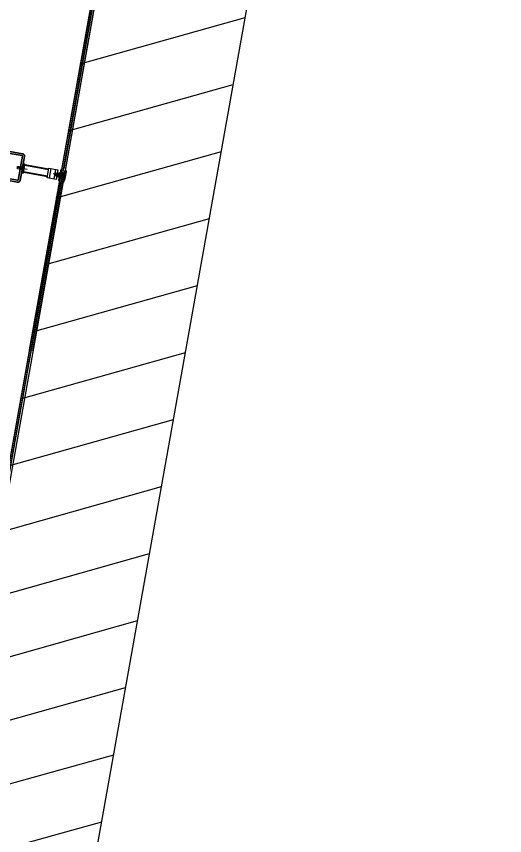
# Model space of a CAD drawing. Header units: centimetres. Extents: x 139057 to 200038, y 34824 to 80516.
# Drawn here: x 173192.6 to 173445.7, y 78219.9 to 78644.3 of the extents above; entities that cross this region are included whole.
import ezdxf

# ---------------------------------------------------------------- set-up
doc = ezdxf.new("R2010")
doc.units = ezdxf.units.CM
doc.header["$LTSCALE"] = 100
doc.layers.get('0').update_dxf_attribs({"lineweight": 0})
doc.layers.add('CR_RILIEVO PARATIA', color=5, linetype='Continuous')
doc.layers.add('M-ASC', color=5, linetype='Continuous')
doc.layers.add('Linea_fine', color=2, linetype='Continuous', lineweight=35)

# ---------------------------------------------------------------- blocks, each defined once
blk = doc.blocks.new('VSEI_M12x35')
for p, q in [((0, 11.8), (0, -11.8)), ((0.5, 11.8), (0, 11.8)), ((0, 0), (35, 0)), ((0.5, 11.8), (0.5, -11.8)), ((0.5, 11.8), (6.3, 6)), ((0.6, 3.6), (4.6, 3.6)), ((4.6, 3.6), (4.6, -3.6)), ((4.6, 3.6), (6.7, 0)), ((6.3, 6), (33.8, 6)), ((6.3, 6), (6.3, -6)), ((35, 4.8), (6.3, 4.8)), ((33.8, 6), (35, 4.8)), ((33.8, 6), (33.8, -6)), ((35, 4.8), (35, -4.8)), ((0, -11.8), (0.5, -11.8)), ((0.5, -11.8), (6.3, -6)), ((0.6, -3.6), (4.6, -3.6)), ((4.6, -3.6), (6.7, 0)), ((35, -4.8), (6.3, -4.8)), ((6.3, -6), (33.8, -6)), ((35, -4.8), (33.8, -6))]:
    blk.add_line(p, q)
blk = doc.blocks.new('VSEI_M10x16')
for p, q in [((0, 9.75), (0, -9.75)), ((0.5, 9.75), (0, 9.75)), ((16, 0), (0, 0)), ((0.5, 9.75), (0.5, -9.75)), ((0.5, 9.75), (5.25, 5)), ((5.25, 5), (15.4, 5)), ((5.25, 5), (5.25, -5)), ((5.25, 5), (5.25, -5)), ((16, 4.4), (5.25, 4.4)), ((15.4, 5), (16, 4.4)), ((15.4, 5), (15.4, -5)), ((16, 4.4), (16, -4.4)), ((0.5, -9.75), (0, -9.75)), ((0.5, -9.75), (5.25, -5)), ((16, -4.4), (5.25, -4.4)), ((5.25, -5), (15.4, -5)), ((16, -4.4), (15.4, -5))]:
    blk.add_line(p, q)
blk = doc.blocks.new('es5tertetert')
h = blk.add_hatch(color=256)
h.paths.add_polyline_path([(-30, -10, 1), (-26, -10, 1)])
h.paths.add_polyline_path([(-30, 10, 1), (-26, 10, 1)])
for p, q in [((-42.7, 28.2), (-43.5, 22)), ((-43.5, -22), (-43.5, 22)), ((-40, 5.5), (-43.5, 9)), ((-43.5, 0), (0, 0)), ((-40.8, 30), (-38.5, 30)), ((-38.5, 27), (-40, 27)), ((-40, 27), (-40, 23)), ((-40, 23), (-38.5, 23)), ((-40, 5.5), (-40, -5.5)), ((-40, 5.5), (-38.5, 5.5)), ((-38.5, 30), (-38.5, 26.5)), ((-38.5, 23.5), (-38.5, -23.5)), ((-38.5, 8), (-36.5, 10)), ((-38.5, 8), (-38.5, -8)), ((0, 5), (-38.5, 5)), ((0, 4.2), (-38.5, 4.2)), ((-37, 25), (-37, -25)), ((-30, 10), (-36.5, 10)), ((-36.5, -10), (-36.5, 10)), ((-30, 10), (-30, -10)), ((-26, 10), (-26, -10)), ((-18, 10), (-26, 10)), ((-19.5, 25), (-19.5, -25)), ((-18, 30), (-18, 26.5)), ((-16.8, 30), (-18, 30)), ((-18, 27), (-16.5, 27)), ((-18, 23.5), (-18, -23.5)), ((-16.5, 23), (-18, 23)), ((-16.5, 27), (-16.5, 23)), ((-14.8, 28.2), (-14, 22)), ((-14, -22), (-14, 22)), ((0, 10), (-9, 10)), ((0, 10), (0, -10)), ((-40, -5.5), (-43.5, -9)), ((-42.7, -28.2), (-43.5, -22)), ((-38.5, -30), (-40.8, -30)), ((-40, -5.5), (-38.5, -5.5)), ((-40, -23), (-38.5, -23)), ((-40, -27), (-40, -23)), ((-38.5, -27), (-40, -27)), ((0, -4.3), (-38.5, -4.3)), ((0, -5), (-38.5, -5)), ((-36.5, -10), (-38.5, -8)), ((-38.5, -26.5), (-38.5, -30)), ((-30, -10), (-36.5, -10)), ((-18, -10), (-26, -10)), ((-16.5, -23), (-18, -23)), ((-18, -26.5), (-18, -30)), ((-18, -27), (-16.5, -27)), ((-18, -30), (-16.8, -30)), ((-16.5, -27), (-16.5, -23)), ((-14.8, -28.2), (-14, -22)), ((0, -10), (-9, -10))]:
    blk.add_line(p, q)
for centre, radius in [((-38.5, 25), 1.5), ((-28, 10), 2), ((-18, 25), 1.5), ((-38.5, -25), 1.5), ((-28, -10), 2), ((-18, -25), 1.5)]:
    blk.add_circle(centre, radius)
for centre, radius, start, end in [((-40.8, 28), 2, 90, 172.875), ((-28, 10), 2, 180, 0), ((-16.8, 28), 2, 7.125, 90), ((-9, 15), 5, 180, 270), ((-40.8, -28), 2, 187.125, 270), ((-28, -10), 2, 0, 180), ((-16.8, -28), 2, 270, 352.875), ((-9, -15), 5, 90, 180)]:
    blk.add_arc(centre, radius, start, end)
blk.add_blockref('VSEI_M10x16', (-45, 0))
blk = doc.blocks.new('VSEI_M10x30')
for p, q in [((0, 9.75), (0, -9.75)), ((0.5, 9.75), (0, 9.75)), ((30, 0), (0, 0)), ((0.5, 9.75), (0.5, -9.75)), ((0.5, 9.75), (5.25, 5)), ((5.25, 5), (29.4, 5)), ((5.25, 5), (5.25, -5)), ((5.25, 5), (5.25, -5)), ((30, 4.4), (5.25, 4.4)), ((29.4, 5), (30, 4.4)), ((29.4, 5), (29.4, -5)), ((30, 4.4), (30, -4.4)), ((0.5, -9.75), (0, -9.75)), ((0.5, -9.75), (5.25, -5)), ((30, -4.4), (5.25, -4.4)), ((5.25, -5), (29.4, -5)), ((30, -4.4), (29.4, -5))]:
    blk.add_line(p, q)
blk = doc.blocks.new('Fissaggio doppio su montanti 150x150')
for p, q in [((-25, 136), (-25, 183)), ((-25, 183), (25, 183)), ((-25, 171), (25, 171)), ((-5.5, 175.7), (-10.2, 171)), ((-5.5, 183), (-5.5, 175.7)), ((-5.5, 175.7), (5.5, 175.7)), ((0, 190.3), (0, 163)), ((5.5, 183), (5.5, 175.7)), ((5.5, 175.7), (10.2, 171)), ((25, 183), (25, 136)), ((25, 148), (-25, 148)), ((25, 136), (-25, 136)), ((-20, 136), (-20, 10)), ((-17, 136), (-17, 10)), ((17, 136), (17, 10)), ((20, 136), (20, 10)), ((25, 10), (-25, 10)), ((-25, 0), (-25, 10)), ((25, 0), (-25, 0)), ((-6.5, 4.2), (-12.2, 10)), ((-6.5, 0), (-6.5, 4.2)), ((6.5, 4.2), (-6.5, 4.2)), ((0, -12.9), (0, 25.3)), ((6.5, 4.2), (12.2, 10)), ((6.5, 0), (6.5, 4.2)), ((25, 10), (25, 0))]:
    blk.add_line(p, q)
for name, p, rotation in [('es5tertetert', (0, 183), 270), ('VSEI_M10x30', (0, 171), 90), ('VSEI_M12x35', (0, 10), 270)]:
    blk.add_blockref(name, p, dxfattribs=dict(rotation=rotation))
blk = doc.blocks.new('150x150x10')
at = {"layer": 'Linea_fine'}
for points in [[(12, 0), (138, 0, 0.414214), (150, 12), (150, 138, 0.414214), (138, 150), (12, 150, 0.414214), (0, 138), (0, 12, 0.414214)], [(12, 10), (138, 10, 0.414214), (140, 12), (140, 138, 0.414214), (138, 140), (12, 140, 0.414214), (10, 138), (10, 12, 0.414214)]]:
    blk.add_lwpolyline(points, format="xyb", close=True, dxfattribs=at)
blk = doc.blocks.new('A$C2A0E5694')
for p, q in [((-3444.4, -3406.1), (4245.6, -3406.1)), ((-3444.4, -3407.6), (4245.6, -3407.6))]:
    blk.add_line(p, q)
at = {"linetype": 'Continuous'}
for p, q in [((-1004.6, -3406), (-122.5, -3406, 0)), ((-1004.6, -3407.6), (-122.5, -3407.6, 0)), ((-1003.6, -3398), (-122.5, -3398, 0)), ((-1003.6, -3415.6), (-66.5, -3415.6, 0)), ((1804.6, -3415.6), (-104.3, -3415.6, 0)), ((1804.6, -3398), (-48.3, -3398, 0)), ((1805.6, -3406), (-48.3, -3406, 0)), ((1805.6, -3407.6), (-48.3, -3407.6, 0))]:
    blk.add_line(p, q, dxfattribs=at)
blk.add_lwpolyline([(-3444.4, -3414.6), (-3444.4, -3399.1), (-3443.4, -3398.1), (4244.6, -3398.1), (4245.6, -3399.1), (4245.6, -3414.6), (4244.6, -3415.6), (-3443.4, -3415.6)], close=True)
blk.add_blockref('150x150x10', (-160.4, -3195.6))
at = {"rotation": 180}
blk.add_blockref('Fissaggio doppio su montanti 150x150', (-85.4, -3195.6), dxfattribs=at)

msp = doc.modelspace()

# ---------------------------------------------------------------- hatches: boundary and pattern name
at = {"layer": 'CR_RILIEVO PARATIA'}
h = msp.add_hatch(dxfattribs=at)
h.set_pattern_fill('ANSI31', color=256, scale=10, angle=150.66, style=0)
h.set_pattern_definition([(195.66, (4104738.345, -384253.99), (8.57022335, -30.57145354), [])])
h.paths.add_polyline_path([(174413, 69454.12), (174443.24, 69528.19), (171766.46, 70620.92), (171661.18, 71301.4), (172674.52, 75079.32), (173430.46, 79311.01), (177868.94, 77361.24), (178171, 77229.98), (178202.89, 77303.35), (177900.97, 77434.55), (173369.58, 79425.13), (172596.37, 75096.74), (171579.54, 71305.84), (171694.32, 70563.96)])

# ---------------------------------------------------------------- linework, layer by layer
at = {"layer": 'CR_RILIEVO PARATIA', "elevation": 0}
msp.add_lwpolyline([(174413, 69454.12), (174443.24, 69528.19), (171766.46, 70620.92), (171661.18, 71301.4), (172674.52, 75079.32), (173430.46, 79311.01), (177868.94, 77361.24), (178171, 77229.98), (178202.89, 77303.35), (177900.97, 77434.55), (173369.58, 79425.13), (172596.37, 75096.74), (171579.54, 71305.84), (171694.32, 70563.96)], close=True, dxfattribs=at)

# ---------------------------------------------------------------- block references
at = {"layer": 'M-ASC', "xscale": 0.1, "yscale": 0.1, "zscale": 0.1, "rotation": 79.87167101770514}
msp.add_blockref('A$C2A0E5694', (172882.55, 78630.15, 0), dxfattribs=at)

doc.saveas('drawing.dxf')
